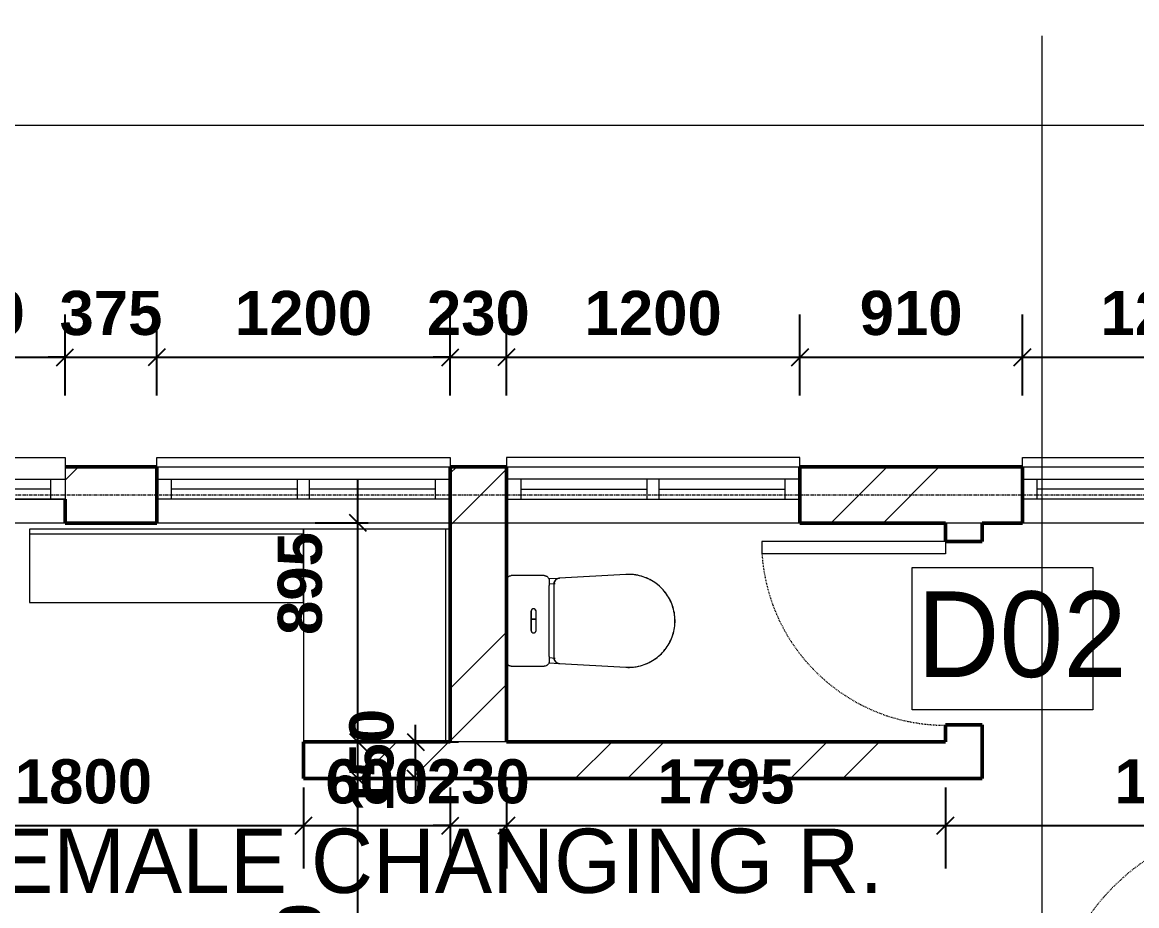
# Model space of a CAD drawing. Header units: inches. Extents: x 22 to 382261, y 22 to 371281.
# Drawn here: x 139119 to 143676, y 258341 to 261953 of the extents above; entities that cross this region are included whole.
import ezdxf

# ---------------------------------------------------------------- set-up
doc = ezdxf.new("R2010")
doc.units = ezdxf.units.IN
doc.header["$MEASUREMENT"] = 0
doc.linetypes.add('Dash', pattern=[6.35, 3.175, -3.175])
doc.linetypes.add('Grid Line 1_2_', pattern=[22.225, 12.7, -3.175, 3.175, -3.175])
for name, color, linetype, lineweight in [('A-ANNO-DIMS', 211, 'Continuous', 9), ('A-AREA-IDEN', 2, 'Continuous', 9), ('A-DOOR', 31, 'Continuous', 9), ('A-DOOR-HDLN', 31, 'Dash', 9), ('A-DOOR-IDEN', 31, 'Continuous', 9), ('A-FLOR', 192, 'Continuous', 9), ('A-GLAZ', 151, 'Continuous', 9), ('A-GLAZ-SILL', 1, 'Continuous', 9), ('A-WALL', 113, 'Continuous', 9), ('A-WALL-PATT', 111, 'Continuous', 9), ('G-ANNO-SYMB', 111, 'Continuous', 9), ('I-WALL', 2, 'Continuous', 9), ('P-SANR-FIXT', 6, 'Continuous', 9), ('Q-CASE', 31, 'Continuous', 9), ('S-GRID', 1, 'Continuous', 9)]:
    doc.layers.add(name, color=color, linetype=linetype, lineweight=lineweight)
doc.styles.add('Arial_B_1', font='arialbd.ttf', dxfattribs={"height": 180.555556})
doc.styles.add('Arial_B_2', font='arialbd.ttf', dxfattribs={"height": 270.833333})
doc.styles.add('Gill Sans MT', font='GIL_____.TTF', dxfattribs={"height": 262.5})
doc.styles.add('Tw Cen MT Condensed', font='TCCM____.TTF', dxfattribs={"height": 1.35})
doc.dimstyles.new('1', dxfattribs={"dimscale": 304.8, "dimtxt": 178.545395, "dimasz": 0.227865, "dimexe": 0.574147, "dimexo": 0.0625, "dimgap": 0.287073, "dimtad": 1, "dimdec": 0, "dimzin": 0, "dimdsep": 46, "dimtxsty": 'Arial_B_1', "dimblk1": 'OBLIQUE', "dimblk2": 'OBLIQUE', "dimsah": 1, "dimcen": 0.09, "dimdle": 0.574147, "dimazin": 0, "dimtfac": 1, "dimtdec": 4, "dimtix": 1, "dimtmove": 0, "dimatfit": 3, "dimfxl": 0.574147, "dimfxlon": 1, "dimtvp": 1, "dimtolj": 1, "dimtzin": 0, "dimarcsym": 2})
doc.dimstyles.new('2_2', dxfattribs={"dimscale": 304.8, "dimtxt": 267.818092, "dimasz": 0.227865, "dimexe": 1.377953, "dimexo": 0.0625, "dimgap": 0.287073, "dimtad": 1, "dimdec": 0, "dimzin": 0, "dimdsep": 46, "dimtxsty": 'Arial_B_2', "dimblk1": 'OBLIQUE', "dimblk2": 'OBLIQUE', "dimsah": 1, "dimcen": 0.09, "dimdle": 0.574147, "dimazin": 0, "dimtfac": 1, "dimtdec": 4, "dimtix": 1, "dimtmove": 0, "dimatfit": 3, "dimfxl": 0.574147, "dimfxlon": 1, "dimtvp": 1, "dimtolj": 1, "dimtzin": 0, "dimlwd": 18, "dimlwe": 18, "dimarcsym": 2})
pattern_1 = [(45, (133937.6, 247897.3), (-440.033, 440.033), []), (45, (133937.6, 248564), (-440.033, 440.033), [])]

# ---------------------------------------------------------------- blocks, each defined once
blk = doc.blocks.new('M_Single-Flush - 900 by 2100-911137-01-Ground floor DIMENSION PLAN')
at = {"layer": 'A-DOOR'}
for p, q in [((450, 975.2), (399, 975.2)), ((399, 75), (399, 975.2)), ((450, 75), (450, 975.2)), ((450, 75), (399, 75))]:
    blk.add_line(p, q, dxfattribs=at)
at = {"layer": 'A-DOOR-HDLN'}
blk.add_arc((450, 75), 901.7, 93.2424, 180, dxfattribs=at)
blk = doc.blocks.new('M_Single-Flush - d02  toilet 750 by 2100-458076-01-Ground floor DIMENSION PLAN')
at = {"layer": 'A-DOOR'}
for p, q in [((375, 825), (324, 825)), ((324, 75), (324, 825)), ((375, 75), (375, 825)), ((375, 75), (324, 75))]:
    blk.add_line(p, q, dxfattribs=at)
at = {"layer": 'A-DOOR-HDLN'}
blk.add_arc((375, 75), 751.7, 93.8903, 180, dxfattribs=at)
blk = doc.blocks.new('Windows_Sgl_Plain - 750 by 600-438113-01-Ground floor DIMENSION PLAN')
at = {"layer": 'A-GLAZ'}
for p, q in [((-375, 9.5), (375, 9.5)), ((-375, -161), (-375, 9.5)), ((375, 9.5), (-375, 9.5)), ((-315, -73.5), (-315, 9.5)), ((315, 9.5), (315, -73.5)), ((375, 9.5), (375, -161)), ((-375, -73.5), (-375, -25.5)), ((-315, -32), (315, -32)), ((375, -25.5), (375, -73.5)), ((375, -73.5), (-375, -73.5)), ((375, -161), (-375, -161))]:
    blk.add_line(p, q, dxfattribs=at)
at = {"layer": 'A-GLAZ-SILL'}
for p, q in [((-375, -161), (-375, -124.7)), ((375, -124.7), (375, -161)), ((375, -161), (-375, -161))]:
    blk.add_line(p, q, dxfattribs=at)
blk = doc.blocks.new('Dbl Plain - 1200 by 600-438114-01-Ground floor DIMENSION PLAN')
at = {"layer": 'A-GLAZ'}
for p, q in [((-885, 9.5), (315, 9.5)), ((-885, -73.5), (-885, 9.5)), ((-825, 9.5), (-825, -73.5)), ((-310, 9.5), (-310, -73.5)), ((-260, 9.5), (-260, -73.5)), ((255, 9.5), (255, -73.5)), ((315, 9.5), (315, -73.5)), ((-825, -32), (-310, -32)), ((-260, -32), (255, -32)), ((315, -73.5), (-885, -73.5))]:
    blk.add_line(p, q, dxfattribs=at)
at = {"layer": 'A-GLAZ-SILL'}
for p, q in [((-885, -161), (-885, -124.7)), ((315, -124.7), (315, -161)), ((315, -161), (-885, -161))]:
    blk.add_line(p, q, dxfattribs=at)
blk = doc.blocks.new('Dbl Plain - 1200 by 600-438118-01-Ground floor DIMENSION PLAN')
at = {"layer": 'A-GLAZ'}
for p, q in [((-885, 73.5), (-885, -9.5)), ((315, 73.5), (-885, 73.5)), ((-825, -9.5), (-825, 73.5)), ((-310, -9.5), (-310, 73.5)), ((-260, -9.5), (-260, 73.5)), ((255, -9.5), (255, 73.5)), ((315, -9.5), (315, 73.5)), ((-825, 32), (-310, 32)), ((-260, 32), (255, 32)), ((-885, -9.5), (315, -9.5))]:
    blk.add_line(p, q, dxfattribs=at)
at = {"layer": 'A-GLAZ-SILL'}
for p, q in [((315, 161), (-885, 161)), ((-885, 161), (-885, 124.7)), ((315, 124.7), (315, 161))]:
    blk.add_line(p, q, dxfattribs=at)
blk = doc.blocks.new('Water_Closet_Toilet_19179_0001 - 540 x 360mm-368831-01-Ground floor DIMENSION PLAN')
at = {"layer": 'P-SANR-FIXT'}
for p, q in [((0, 154.9), (-145, 154.9)), ((145, 154.9), (0, 154.9)), ((-185, 134.9), (-185, 0.1)), ((185, 0.1), (185, 134.9)), ((-39.7, 53.6), (39.7, 53.6)), ((6.9, 53.6), (-39.7, 53.6)), ((6.9, 33.6), (6.9, 53.6)), ((39.7, 53.6), (6.9, 53.6)), ((6.9, 53.6), (6.9, 33.6)), ((6.9, 33.6), (6.9, 53.6)), ((-39.7, 33.6), (39.7, 33.6)), ((-39.7, 33.6), (6.9, 33.6)), ((6.9, 33.6), (39.7, 33.6)), ((-171.5, -18.7), (-173.9, -62)), ((-153.2, -44.6), (-151.8, -19.9)), ((149.3, -38.4), (-149.3, -38.4)), ((-145, -19.9), (145, -19.9)), ((151.8, -19.9), (153.2, -44.6)), ((173.9, -62), (171.5, -18.7)), ((-174.3, -62), (-189.7, -333.9)), ((189.7, -333.9), (174.3, -62))]:
    blk.add_line(p, q, dxfattribs=at)
at = {"layer": 'P-SANR-FIXT', "flags": 128}
for points in [[(-165, 154.9), (-158.7, 154.9), (-151.9, 154.9), (-145, 154.9)], [(145, 154.9), (151.9, 154.9), (158.7, 154.9), (165, 154.9)], [(-149.3, -38.4), (-150.3, -38.4), (-151.3, -38.5), (-152.3, -38.6), (-153.3, -38.7), (-154.3, -38.9), (-155.2, -39.1), (-156.2, -39.4), (-157.2, -39.7), (-158.1, -40), (-159, -40.4), (-159.9, -40.8), (-160.8, -41.2), (-161.7, -41.7), (-162.6, -42.2), (-163.4, -42.8), (-164.2, -43.4), (-165, -44), (-165.8, -44.6), (-166.5, -45.3), (-167.2, -46), (-167.9, -46.7), (-168.6, -47.5), (-169.2, -48.3), (-169.8, -49.1), (-170.3, -49.9), (-170.9, -50.8), (-171.3, -51.6), (-171.8, -52.5), (-172.2, -53.4), (-172.6, -54.4), (-172.9, -55.3), (-173.2, -56.3), (-173.5, -57.2), (-173.7, -58.2), (-173.9, -59.2), (-174.1, -60.2), (-174.2, -61.2), (-174.3, -62)], [(-149.3, -38.4), (-150.3, -38.4), (-151.3, -38.5), (-152.3, -38.6), (-153.3, -38.7), (-154.3, -38.9), (-155.2, -39.1), (-156.2, -39.4), (-157.2, -39.7), (-158.1, -40), (-159, -40.4), (-159.9, -40.8), (-160.8, -41.2), (-161.7, -41.7), (-162.6, -42.2), (-163.4, -42.8), (-164.2, -43.4), (-165, -44), (-165.8, -44.6), (-166.5, -45.3), (-167.2, -46), (-167.9, -46.7), (-168.6, -47.5), (-169.2, -48.3), (-169.8, -49.1), (-170.3, -49.9), (-170.9, -50.8), (-171.3, -51.6), (-171.8, -52.5), (-172.2, -53.4), (-172.6, -54.4), (-172.9, -55.3), (-173.2, -56.3), (-173.5, -57.2), (-173.7, -58.2), (-173.9, -59.2), (-174.1, -60.2), (-174.2, -61.2), (-174.3, -62)], [(-145, -19.9), (-151.9, -19.9), (-158.7, -19.9), (-165, -19.9)], [(165, -19.9), (158.7, -19.9), (151.9, -19.9), (145, -19.9)], [(174.3, -62), (174.2, -61), (174.1, -60), (173.9, -59), (173.7, -58), (173.5, -57.1), (173.2, -56.1), (172.9, -55.2), (172.5, -54.2), (172.2, -53.3), (171.7, -52.4), (171.3, -51.5), (170.8, -50.6), (170.3, -49.8), (169.7, -49), (169.1, -48.2), (168.5, -47.4), (167.8, -46.6), (167.1, -45.9), (166.4, -45.2), (165.7, -44.5), (164.9, -43.9), (164.1, -43.3), (163.3, -42.7), (162.4, -42.2), (161.6, -41.7), (160.7, -41.2), (159.8, -40.7), (158.9, -40.3), (158, -40), (157, -39.6), (156.1, -39.4), (155.1, -39.1), (154.1, -38.9), (153.1, -38.7), (152.1, -38.6), (151.1, -38.5), (150.1, -38.4), (149.3, -38.4)], [(174.3, -62), (174.2, -61), (174.1, -60), (173.9, -59), (173.7, -58), (173.5, -57.1), (173.2, -56.1), (172.9, -55.2), (172.5, -54.2), (172.2, -53.3), (171.7, -52.4), (171.3, -51.5), (170.8, -50.6), (170.3, -49.8), (169.7, -49), (169.1, -48.2), (168.5, -47.4), (167.8, -46.6), (167.1, -45.9), (166.4, -45.2), (165.7, -44.5), (164.9, -43.9), (164.1, -43.3), (163.3, -42.7), (162.4, -42.2), (161.6, -41.7), (160.7, -41.2), (159.8, -40.7), (158.9, -40.3), (158, -40), (157, -39.6), (156.1, -39.4), (155.1, -39.1), (154.1, -38.9), (153.1, -38.7), (152.1, -38.6), (151.1, -38.5), (150.1, -38.4), (149.3, -38.4)], [(-189.7, -333.9), (-190, -341.5), (-189.9, -349.1), (-189.6, -356.7), (-189, -364.3), (-188.1, -371.8), (-186.8, -379.3), (-185.3, -386.7), (-183.5, -394.1), (-181.3, -401.4), (-178.9, -408.6), (-176.2, -415.7), (-173.2, -422.7), (-170, -429.6), (-166.4, -436.3), (-162.6, -442.9), (-158.6, -449.3), (-154.3, -455.6), (-149.7, -461.7), (-144.9, -467.5), (-139.9, -473.2), (-134.6, -478.7), (-129.2, -484), (-123.5, -489.1), (-117.6, -493.9), (-111.6, -498.5), (-105.3, -502.8), (-98.9, -506.9), (-92.3, -510.7), (-85.6, -514.3), (-78.8, -517.6), (-71.8, -520.6), (-64.7, -523.3), (-57.5, -525.8), (-50.2, -527.9), (-42.9, -529.8), (-35.4, -531.3), (-27.9, -532.6), (-20.4, -533.6), (-12.8, -534.2), (-5.2, -534.6), (2.4, -534.7), (10, -534.4), (17.5, -533.9), (25.1, -533), (32.6, -531.9), (40.1, -530.4), (47.5, -528.6), (54.8, -526.6), (62, -524.3), (69.1, -521.6), (76.2, -518.7), (83.1, -515.5), (89.8, -512.1), (96.5, -508.4), (102.9, -504.4), (109.2, -500.1), (115.4, -495.6), (121.3, -490.9), (127.1, -485.9), (132.6, -480.7), (137.9, -475.3), (143.1, -469.7), (147.9, -463.9), (152.6, -457.9), (157, -451.7), (161.1, -445.3), (165, -438.8), (168.7, -432.1), (172, -425.3), (175.1, -418.4), (177.9, -411.3), (180.5, -404.1), (182.7, -396.9), (184.6, -389.5), (186.3, -382.1), (187.6, -374.6), (188.7, -367.1), (189.4, -359.5), (189.9, -351.9), (190, -344.3), (189.8, -336.8), (189.7, -333.9)], [(-189.7, -333.9), (-190, -341.5), (-189.9, -349.1), (-189.6, -356.7), (-189, -364.3), (-188.1, -371.8), (-186.8, -379.3), (-185.3, -386.7), (-183.5, -394.1), (-181.3, -401.4), (-178.9, -408.6), (-176.2, -415.7), (-173.2, -422.7), (-170, -429.6), (-166.4, -436.3), (-162.6, -442.9), (-158.6, -449.3), (-154.3, -455.6), (-149.7, -461.7), (-144.9, -467.5), (-139.9, -473.2), (-134.6, -478.7), (-129.2, -484), (-123.5, -489.1), (-117.6, -493.9), (-111.6, -498.5), (-105.3, -502.8), (-98.9, -506.9), (-92.3, -510.7), (-85.6, -514.3), (-78.8, -517.6), (-71.8, -520.6), (-64.7, -523.3), (-57.5, -525.8), (-50.2, -527.9), (-42.9, -529.8), (-35.4, -531.3), (-27.9, -532.6), (-20.4, -533.6), (-12.8, -534.2), (-5.2, -534.6), (2.4, -534.7), (10, -534.4), (17.5, -533.9), (25.1, -533), (32.6, -531.9), (40.1, -530.4), (47.5, -528.6), (54.8, -526.6), (62, -524.3), (67.2, -522.4)], [(-189.4, -333.9), (-189.7, -341.5), (-189.6, -349.1), (-189.3, -356.7), (-188.7, -364.2), (-187.7, -371.8), (-186.5, -379.2)], [(69.1, -521.6), (76.2, -518.7), (83.1, -515.5), (89.8, -512.1), (96.5, -508.4), (102.9, -504.4), (109.2, -500.1), (115.4, -495.6), (121.3, -490.9), (127.1, -485.9), (132.6, -480.7), (137.9, -475.3), (143.1, -469.7), (147.9, -463.9), (152.6, -457.9), (157, -451.7), (161.1, -445.3), (165, -438.8), (168.7, -432.1), (172, -425.3), (175.1, -418.4), (177.9, -411.3), (180.5, -404.1), (182.7, -396.9), (184.6, -389.5), (186.3, -382.1), (187.6, -374.6), (188.7, -367.1), (189.4, -359.5), (189.9, -351.9), (190, -344.3), (189.8, -336.8), (189.7, -333.9)], [(186.5, -378.9), (187.3, -374.6), (188.4, -367.1), (189.1, -359.5), (189.6, -351.9), (189.7, -344.3), (189.5, -336.8), (189.4, -333.9)], [(-185.4, -384.5), (-185, -386.7), (-183.2, -394), (-181, -401.3), (-178.6, -408.5), (-175.9, -415.6), (-173, -422.6)], [(172, -424.6), (174.8, -418.2), (177.6, -411.2), (180.2, -404), (182.4, -396.8), (184.3, -389.4), (185.4, -384.5)], [(-169.5, -429.8), (-166.2, -436.2), (-162.4, -442.7), (-158.3, -449.1), (-154, -455.4), (-149.5, -461.5)], [(148.4, -462.8), (152.3, -457.7), (156.7, -451.5), (160.9, -445.2), (164.8, -438.6), (168.4, -432)], [(-147.6, -463.8), (-144.7, -467.3), (-139.7, -473), (-134.4, -478.5), (-129, -483.8), (-123.3, -488.8), (-117.4, -493.6), (-115.2, -495.3)], [(-107.7, -500.8), (-105.1, -502.6), (-98.7, -506.6), (-92.2, -510.5), (-85.5, -514), (-78.6, -517.3), (-74.6, -519)], [(76, -518.5), (82.9, -515.3), (89.7, -511.8), (96.3, -508.1), (102.8, -504.1), (107.9, -500.7)], [(115.2, -495.4), (121.1, -490.7), (126.9, -485.7), (132.4, -480.5), (137.7, -475.1)], [(-67.6, -521.9), (-64.6, -523), (-57.4, -525.5), (-50.1, -527.6), (-42.8, -529.5), (-35.4, -531), (-28.4, -532.2)], [(-19.9, -533.3), (-12.8, -533.9), (-5.2, -534.3), (2.4, -534.3), (10, -534.1), (17.5, -533.6), (22.7, -533)], [(28.7, -532.1), (32.6, -531.5), (40, -530.1), (47.4, -528.3), (54.7, -526.3), (61.9, -524), (65.9, -522.5)]]:
    blk.add_lwpolyline(points, dxfattribs=at)
at = {"layer": 'P-SANR-FIXT'}
for centre, radius, start, end in [((-39.4, 43.6), 10, 91.7704, 268.2296), ((-39.4, 43.6), 10, 106.4754, 253.5246), ((39.4, 43.6), 10, 271.7704, 88.2296), ((39.4, 43.6), 10, 58.8197, 88.2296), ((39.4, 43.6), 10, 286.4754, 44.1148), ((-149.3, -63.4), 25, 90, 176.7501), ((149.3, -63.4), 25, 3.2499, 90), ((0, -344.7), 190, 176.7501, 181.0868), ((0, -344.7), 190, 184.4654, 191.0962), ((0, -344.7), 190, 348.9038, 355.5346), ((0, -344.7), 190, 358.9132, 3.2499), ((0, -344.7), 190, 201.3178, 205.4424), ((0, -344.7), 190, 209.2024, 210.3449), ((0, -344.7), 190, 329.6551, 330.7976), ((0, -344.7), 190, 334.5576, 338.333), ((0, -344.7), 190, 216.5793, 221.6168), ((0, -344.7), 190, 313.643, 323.4207), ((0, -344.7), 190, 248.4808, 255.5011), ((0, -344.7), 190, 268.3608, 277.1731)]:
    blk.add_arc(centre, radius, start, end, dxfattribs=at)
for points, knots in [([(-185, 134.9), (-185, 136.3), (-184.7, 139.1), (-183.4, 143.1), (-181.2, 146.9), (-178.2, 150.2), (-174.4, 152.8), (-170.2, 154.4), (-167.3, 154.8), (-166, 154.9)], [0, 0, 0, 0, 0.1428571, 0.2857143, 0.4285714, 0.5714286, 0.7142857, 0.8571429, 0.9719276, 0.9719276, 0.9719276, 0.9719276]), ([(166.1, 154.9), (168.6, 154.7), (172.4, 153.8), (176.8, 151.2), (179.7, 148.6), (182.1, 145.5), (184.3, 141), (185, 137.3), (185, 134.9)], [0.031614, 0.031614, 0.031614, 0.031614, 0.25, 0.375, 0.5, 0.625, 0.75, 1, 1, 1, 1]), ([(-165, -19.9), (-167.9, -19.9), (-172.1, -18.9), (-176.8, -16.2), (-179.7, -13.6), (-182.1, -10.5), (-184.3, -6), (-185, -2.3), (-185, 0.1)], [0, 0, 0, 0, 0.25, 0.375, 0.5, 0.625, 0.75, 1, 1, 1, 1])]:
    blk.add_open_spline(points, degree=3, knots=knots, dxfattribs=at)
blk.add_open_spline([(185, 0.1), (185, -1.3), (184.7, -4.1), (183.4, -8.1), (181.2, -11.9), (178.2, -15.2), (174.4, -17.8), (169.9, -19.5), (166.7, -19.9), (165, -19.9)], degree=3, dxfattribs=at)
blk = doc.blocks.new('Vanity Counter Top - 600mm Depth-775139-01-Ground floor DIMENSION PLAN')
at = {"layer": 'Q-CASE'}
for p, q in [((-330.5, 0), (-1200.5, 0)), ((-1200.5, 0), (-1200.5, -600)), ((-330.5, -600), (-330.5, 0)), ((-1200.5, -19.1), (-330.5, -19.1)), ((-1200.5, -600), (-330.5, -600))]:
    blk.add_line(p, q, dxfattribs=at)
blk = doc.blocks.new('Vanity Counter Top - 250-V110-01-Ground floor DIMENSION PLAN')
at = {"layer": 'Q-CASE'}
for p, q in [((-80.5, 0), (-1200.5, 0)), ((-1200.5, 0), (-1200.5, -300)), ((-80.5, -300), (-80.5, 0)), ((-1200.5, -19.1), (-80.5, -19.1)), ((-1200.5, -300), (-80.5, -300))]:
    blk.add_line(p, q, dxfattribs=at)
blk = doc.blocks.new('_Oblique')
at = {"color": 0, "linetype": 'ByBlock', "lineweight": -2}
blk.add_line((-0.5, -0.5), (0.5, 0.5), dxfattribs=at)
blk = doc.blocks.new('*D4506')
at = {"layer": 'A-ANNO-DIMS', "color": 0, "lineweight": -2, "transparency": 16777216}
for p, q in [((138543.8, 260427.5), (138543.8, 260758.4)), ((139293.8, 260427.5), (139293.8, 260758.4)), ((138368.8, 260583.4), (139468.8, 260583.4))]:
    blk.add_line(p, q, dxfattribs=at)
at = {"layer": 'Defpoints', "color": 0, "transparency": 16777216}
for p in [(139293.8, 260583.4), (138543.8, 260408.4), (139293.8, 260408.4)]:
    blk.add_point(p, dxfattribs=at)
at = {"layer": 'A-ANNO-DIMS', "color": 0, "lineweight": -2, "transparency": 16777216, "xscale": 69.45312499999999, "yscale": 69.45312499999999, "zscale": 69.45312499999999, "rotation": 180}
blk.add_blockref('_Oblique', (138543.8, 260583.4), dxfattribs=at)
at = {"layer": 'A-ANNO-DIMS', "color": 0, "lineweight": -2, "transparency": 16777216, "xscale": 69.45312499999999, "yscale": 69.45312499999999, "zscale": 69.45312499999999}
blk.add_blockref('_Oblique', (139293.8, 260583.4), dxfattribs=at)
at = {"layer": 'A-ANNO-DIMS', "color": 0, "transparency": 16777216, "insert": (138918.8, 260763.1), "char_height": 180.56, "width": 489.725, "attachment_point": 5, "style": 'Arial_B_1'}
blk.add_mtext('\\A1;750', dxfattribs=at)
blk = doc.blocks.new('*D4507')
at = {"layer": 'A-ANNO-DIMS', "color": 0, "lineweight": -2, "transparency": 16777216}
for p, q in [((139293.8, 260427.5), (139293.8, 260758.4)), ((139668.8, 260427.5), (139668.8, 260758.4)), ((139293.8, 260583.4), (139224.4, 260583.4)), ((139293.8, 260583.4), (139668.8, 260583.4)), ((139668.8, 260583.4), (139738.3, 260583.4))]:
    blk.add_line(p, q, dxfattribs=at)
at = {"layer": 'Defpoints', "color": 0, "transparency": 16777216}
for p in [(139668.8, 260583.4), (139293.8, 260408.4), (139668.8, 260408.4)]:
    blk.add_point(p, dxfattribs=at)
at = {"layer": 'A-ANNO-DIMS', "color": 0, "lineweight": -2, "transparency": 16777216, "xscale": 69.45312499999999, "yscale": 69.45312499999999, "zscale": 69.45312499999999}
blk.add_blockref('_Oblique', (139293.8, 260583.4), dxfattribs=at)
at = {"layer": 'A-ANNO-DIMS', "color": 0, "lineweight": -2, "transparency": 16777216, "xscale": 69.45312499999999, "yscale": 69.45312499999999, "zscale": 69.45312499999999, "rotation": 180}
blk.add_blockref('_Oblique', (139668.8, 260583.4), dxfattribs=at)
at = {"layer": 'A-ANNO-DIMS', "color": 0, "transparency": 16777216, "insert": (139481.3, 260763.1), "char_height": 180.56, "width": 489.725, "attachment_point": 5, "style": 'Arial_B_1'}
blk.add_mtext('\\A1;375', dxfattribs=at)
blk = doc.blocks.new('*D4508')
at = {"layer": 'A-ANNO-DIMS', "color": 0, "lineweight": -2, "transparency": 16777216}
for p, q in [((139668.8, 260427.5), (139668.8, 260758.4)), ((140868.8, 260427.5), (140868.8, 260758.4)), ((139493.8, 260583.4), (141043.8, 260583.4))]:
    blk.add_line(p, q, dxfattribs=at)
at = {"layer": 'Defpoints', "color": 0, "transparency": 16777216}
for p in [(140868.8, 260583.4), (139668.8, 260408.4), (140868.8, 260408.4)]:
    blk.add_point(p, dxfattribs=at)
at = {"layer": 'A-ANNO-DIMS', "color": 0, "lineweight": -2, "transparency": 16777216, "xscale": 69.45312499999999, "yscale": 69.45312499999999, "zscale": 69.45312499999999, "rotation": 180}
blk.add_blockref('_Oblique', (139668.8, 260583.4), dxfattribs=at)
at = {"layer": 'A-ANNO-DIMS', "color": 0, "lineweight": -2, "transparency": 16777216, "xscale": 69.45312499999999, "yscale": 69.45312499999999, "zscale": 69.45312499999999}
blk.add_blockref('_Oblique', (140868.8, 260583.4), dxfattribs=at)
at = {"layer": 'A-ANNO-DIMS', "color": 0, "transparency": 16777216, "insert": (140268.8, 260763.1), "char_height": 180.56, "width": 652.966, "attachment_point": 5, "style": 'Arial_B_1'}
blk.add_mtext('\\A1;1200', dxfattribs=at)
blk = doc.blocks.new('*D4509')
at = {"layer": 'A-ANNO-DIMS', "color": 0, "lineweight": -2, "transparency": 16777216}
for p, q in [((140868.8, 260427.5), (140868.8, 260758.4)), ((141098.8, 260427.5), (141098.8, 260758.4)), ((140868.8, 260583.4), (140799.4, 260583.4)), ((140868.8, 260583.4), (141098.8, 260583.4)), ((141098.8, 260583.4), (141168.3, 260583.4))]:
    blk.add_line(p, q, dxfattribs=at)
at = {"layer": 'Defpoints', "color": 0, "transparency": 16777216}
for p in [(141098.8, 260583.4), (140868.8, 260408.4), (141098.8, 260408.4)]:
    blk.add_point(p, dxfattribs=at)
at = {"layer": 'A-ANNO-DIMS', "color": 0, "lineweight": -2, "transparency": 16777216, "xscale": 69.45312499999999, "yscale": 69.45312499999999, "zscale": 69.45312499999999}
blk.add_blockref('_Oblique', (140868.8, 260583.4), dxfattribs=at)
at = {"layer": 'A-ANNO-DIMS', "color": 0, "lineweight": -2, "transparency": 16777216, "xscale": 69.45312499999999, "yscale": 69.45312499999999, "zscale": 69.45312499999999, "rotation": 180}
blk.add_blockref('_Oblique', (141098.8, 260583.4), dxfattribs=at)
at = {"layer": 'A-ANNO-DIMS', "color": 0, "transparency": 16777216, "insert": (140983.8, 260763.1), "char_height": 180.56, "width": 489.725, "attachment_point": 5, "style": 'Arial_B_1'}
blk.add_mtext('\\A1;230', dxfattribs=at)
blk = doc.blocks.new('*D4510')
at = {"layer": 'A-ANNO-DIMS', "color": 0, "lineweight": -2, "transparency": 16777216}
for p, q in [((141098.8, 260427.5), (141098.8, 260758.4)), ((142298.8, 260427.5), (142298.8, 260758.4)), ((140923.8, 260583.4), (142473.8, 260583.4))]:
    blk.add_line(p, q, dxfattribs=at)
at = {"layer": 'Defpoints', "color": 0, "transparency": 16777216}
for p in [(142298.8, 260583.4), (141098.8, 260408.4), (142298.8, 260408.4)]:
    blk.add_point(p, dxfattribs=at)
at = {"layer": 'A-ANNO-DIMS', "color": 0, "lineweight": -2, "transparency": 16777216, "xscale": 69.45312499999999, "yscale": 69.45312499999999, "zscale": 69.45312499999999, "rotation": 180}
blk.add_blockref('_Oblique', (141098.8, 260583.4), dxfattribs=at)
at = {"layer": 'A-ANNO-DIMS', "color": 0, "lineweight": -2, "transparency": 16777216, "xscale": 69.45312499999999, "yscale": 69.45312499999999, "zscale": 69.45312499999999}
blk.add_blockref('_Oblique', (142298.8, 260583.4), dxfattribs=at)
at = {"layer": 'A-ANNO-DIMS', "color": 0, "transparency": 16777216, "insert": (141698.8, 260763.1), "char_height": 180.56, "width": 652.966, "attachment_point": 5, "style": 'Arial_B_1'}
blk.add_mtext('\\A1;1200', dxfattribs=at)
blk = doc.blocks.new('*D4511')
at = {"layer": 'A-ANNO-DIMS', "color": 0, "lineweight": -2, "transparency": 16777216}
for p, q in [((142298.8, 260427.5), (142298.8, 260758.4)), ((143208.8, 260427.5), (143208.8, 260758.4)), ((142123.8, 260583.4), (143383.8, 260583.4))]:
    blk.add_line(p, q, dxfattribs=at)
at = {"layer": 'Defpoints', "color": 0, "transparency": 16777216}
for p in [(143208.8, 260583.4), (142298.8, 260408.4), (143208.8, 260408.4)]:
    blk.add_point(p, dxfattribs=at)
at = {"layer": 'A-ANNO-DIMS', "color": 0, "lineweight": -2, "transparency": 16777216, "xscale": 69.45312499999999, "yscale": 69.45312499999999, "zscale": 69.45312499999999, "rotation": 180}
blk.add_blockref('_Oblique', (142298.8, 260583.4), dxfattribs=at)
at = {"layer": 'A-ANNO-DIMS', "color": 0, "lineweight": -2, "transparency": 16777216, "xscale": 69.45312499999999, "yscale": 69.45312499999999, "zscale": 69.45312499999999}
blk.add_blockref('_Oblique', (143208.8, 260583.4), dxfattribs=at)
at = {"layer": 'A-ANNO-DIMS', "color": 0, "transparency": 16777216, "insert": (142753.8, 260763.2), "char_height": 180.56, "width": 489.725, "attachment_point": 5, "style": 'Arial_B_1'}
blk.add_mtext('\\A1;910', dxfattribs=at)
blk = doc.blocks.new('*D4512')
at = {"layer": 'A-ANNO-DIMS', "color": 0, "lineweight": -2, "transparency": 16777216}
for p, q in [((143208.8, 260427.5), (143208.8, 260758.4)), ((144408.8, 260427.5), (144408.8, 260758.4)), ((143033.8, 260583.4), (144583.8, 260583.4))]:
    blk.add_line(p, q, dxfattribs=at)
at = {"layer": 'Defpoints', "color": 0, "transparency": 16777216}
for p in [(144408.8, 260583.4), (143208.8, 260408.4), (144408.8, 260408.4)]:
    blk.add_point(p, dxfattribs=at)
at = {"layer": 'A-ANNO-DIMS', "color": 0, "lineweight": -2, "transparency": 16777216, "xscale": 69.45312499999999, "yscale": 69.45312499999999, "zscale": 69.45312499999999, "rotation": 180}
blk.add_blockref('_Oblique', (143208.8, 260583.4), dxfattribs=at)
at = {"layer": 'A-ANNO-DIMS', "color": 0, "lineweight": -2, "transparency": 16777216, "xscale": 69.45312499999999, "yscale": 69.45312499999999, "zscale": 69.45312499999999}
blk.add_blockref('_Oblique', (144408.8, 260583.4), dxfattribs=at)
at = {"layer": 'A-ANNO-DIMS', "color": 0, "transparency": 16777216, "insert": (143808.8, 260763.1), "char_height": 180.56, "width": 652.966, "attachment_point": 5, "style": 'Arial_B_1'}
blk.add_mtext('\\A1;1200', dxfattribs=at)
blk = doc.blocks.new('*D4564')
at = {"layer": 'A-ANNO-DIMS', "color": 0, "lineweight": -2, "transparency": 16777216}
for p, q in [((138468.8, 258824.4), (138468.8, 258493.4)), ((140268.8, 258824.4), (140268.8, 258493.4)), ((138293.8, 258668.4), (140443.8, 258668.4))]:
    blk.add_line(p, q, dxfattribs=at)
at = {"layer": 'Defpoints', "color": 0, "transparency": 16777216}
for p in [(138468.8, 258843.4), (140268.8, 258843.4), (140268.8, 258668.4)]:
    blk.add_point(p, dxfattribs=at)
at = {"layer": 'A-ANNO-DIMS', "color": 0, "lineweight": -2, "transparency": 16777216, "xscale": 69.45312499999999, "yscale": 69.45312499999999, "zscale": 69.45312499999999, "rotation": 180}
blk.add_blockref('_Oblique', (138468.8, 258668.4), dxfattribs=at)
at = {"layer": 'A-ANNO-DIMS', "color": 0, "lineweight": -2, "transparency": 16777216, "xscale": 69.45312499999999, "yscale": 69.45312499999999, "zscale": 69.45312499999999}
blk.add_blockref('_Oblique', (140268.8, 258668.4), dxfattribs=at)
at = {"layer": 'A-ANNO-DIMS', "color": 0, "transparency": 16777216, "insert": (139368.8, 258848.2), "char_height": 180.56, "width": 652.966, "attachment_point": 5, "style": 'Arial_B_1'}
blk.add_mtext('\\A1;1800', dxfattribs=at)
blk = doc.blocks.new('*D4565')
at = {"layer": 'A-ANNO-DIMS', "color": 0, "lineweight": -2, "transparency": 16777216}
for p, q in [((140268.8, 258824.4), (140268.8, 258493.4)), ((140868.8, 258824.4), (140868.8, 258493.4)), ((140093.8, 258668.4), (141043.8, 258668.4))]:
    blk.add_line(p, q, dxfattribs=at)
at = {"layer": 'Defpoints', "color": 0, "transparency": 16777216}
for p in [(140268.8, 258843.4), (140868.8, 258843.4), (140868.8, 258668.4)]:
    blk.add_point(p, dxfattribs=at)
at = {"layer": 'A-ANNO-DIMS', "color": 0, "lineweight": -2, "transparency": 16777216, "xscale": 69.45312499999999, "yscale": 69.45312499999999, "zscale": 69.45312499999999, "rotation": 180}
blk.add_blockref('_Oblique', (140268.8, 258668.4), dxfattribs=at)
at = {"layer": 'A-ANNO-DIMS', "color": 0, "lineweight": -2, "transparency": 16777216, "xscale": 69.45312499999999, "yscale": 69.45312499999999, "zscale": 69.45312499999999}
blk.add_blockref('_Oblique', (140868.8, 258668.4), dxfattribs=at)
at = {"layer": 'A-ANNO-DIMS', "color": 0, "transparency": 16777216, "insert": (140568.8, 258848.1), "char_height": 180.56, "width": 489.725, "attachment_point": 5, "style": 'Arial_B_1'}
blk.add_mtext('\\A1;600', dxfattribs=at)
blk = doc.blocks.new('*D4566')
at = {"layer": 'A-ANNO-DIMS', "color": 0, "lineweight": -2, "transparency": 16777216}
for p, q in [((140868.8, 258824.4), (140868.8, 258493.4)), ((141098.8, 258824.4), (141098.8, 258493.4)), ((140868.8, 258668.4), (140799.4, 258668.4)), ((140868.8, 258668.4), (141098.8, 258668.4)), ((141098.8, 258668.4), (141168.3, 258668.4))]:
    blk.add_line(p, q, dxfattribs=at)
at = {"layer": 'Defpoints', "color": 0, "transparency": 16777216}
for p in [(140868.8, 258843.4), (141098.8, 258843.4), (141098.8, 258668.4)]:
    blk.add_point(p, dxfattribs=at)
at = {"layer": 'A-ANNO-DIMS', "color": 0, "lineweight": -2, "transparency": 16777216, "xscale": 69.45312499999999, "yscale": 69.45312499999999, "zscale": 69.45312499999999}
blk.add_blockref('_Oblique', (140868.8, 258668.4), dxfattribs=at)
at = {"layer": 'A-ANNO-DIMS', "color": 0, "lineweight": -2, "transparency": 16777216, "xscale": 69.45312499999999, "yscale": 69.45312499999999, "zscale": 69.45312499999999, "rotation": 180}
blk.add_blockref('_Oblique', (141098.8, 258668.4), dxfattribs=at)
at = {"layer": 'A-ANNO-DIMS', "color": 0, "transparency": 16777216, "insert": (140983.8, 258848.1), "char_height": 180.56, "width": 489.725, "attachment_point": 5, "style": 'Arial_B_1'}
blk.add_mtext('\\A1;230', dxfattribs=at)
blk = doc.blocks.new('*D4567')
at = {"layer": 'A-ANNO-DIMS', "color": 0, "lineweight": -2, "transparency": 16777216}
for p, q in [((141098.8, 258824.4), (141098.8, 258493.4)), ((142893.8, 258824.4), (142893.8, 258493.4)), ((140923.8, 258668.4), (143068.8, 258668.4))]:
    blk.add_line(p, q, dxfattribs=at)
at = {"layer": 'Defpoints', "color": 0, "transparency": 16777216}
for p in [(141098.8, 258843.4), (142893.8, 258843.4), (142893.8, 258668.4)]:
    blk.add_point(p, dxfattribs=at)
at = {"layer": 'A-ANNO-DIMS', "color": 0, "lineweight": -2, "transparency": 16777216, "xscale": 69.45312499999999, "yscale": 69.45312499999999, "zscale": 69.45312499999999, "rotation": 180}
blk.add_blockref('_Oblique', (141098.8, 258668.4), dxfattribs=at)
at = {"layer": 'A-ANNO-DIMS', "color": 0, "lineweight": -2, "transparency": 16777216, "xscale": 69.45312499999999, "yscale": 69.45312499999999, "zscale": 69.45312499999999}
blk.add_blockref('_Oblique', (142893.8, 258668.4), dxfattribs=at)
at = {"layer": 'A-ANNO-DIMS', "color": 0, "transparency": 16777216, "insert": (141996.3, 258848.2), "char_height": 180.56, "width": 652.966, "attachment_point": 5, "style": 'Arial_B_1'}
blk.add_mtext('\\A1;1795', dxfattribs=at)
blk = doc.blocks.new('*D4568')
at = {"layer": 'A-ANNO-DIMS', "color": 0, "lineweight": -2, "transparency": 16777216}
for p, q in [((142893.8, 258824.4), (142893.8, 258493.4)), ((144838.8, 258824.4), (144838.8, 258493.4)), ((142718.8, 258668.4), (145013.8, 258668.4))]:
    blk.add_line(p, q, dxfattribs=at)
at = {"layer": 'Defpoints', "color": 0, "transparency": 16777216}
for p in [(142893.8, 258843.4), (144838.8, 258843.4), (144838.8, 258668.4)]:
    blk.add_point(p, dxfattribs=at)
at = {"layer": 'A-ANNO-DIMS', "color": 0, "lineweight": -2, "transparency": 16777216, "xscale": 69.45312499999999, "yscale": 69.45312499999999, "zscale": 69.45312499999999, "rotation": 180}
blk.add_blockref('_Oblique', (142893.8, 258668.4), dxfattribs=at)
at = {"layer": 'A-ANNO-DIMS', "color": 0, "lineweight": -2, "transparency": 16777216, "xscale": 69.45312499999999, "yscale": 69.45312499999999, "zscale": 69.45312499999999}
blk.add_blockref('_Oblique', (144838.8, 258668.4), dxfattribs=at)
at = {"layer": 'A-ANNO-DIMS', "color": 0, "transparency": 16777216, "insert": (143866.3, 258848.2), "char_height": 180.56, "width": 652.966, "attachment_point": 5, "style": 'Arial_B_1'}
blk.add_mtext('\\A1;1945', dxfattribs=at)
blk = doc.blocks.new('*D4576')
at = {"layer": 'A-ANNO-DIMS', "color": 0, "lineweight": -2, "transparency": 16777216}
for p, q in [((140491.6, 257605.5), (140491.6, 259035.5)), ((140533.4, 258860.5), (140316.6, 258860.5)), ((140533.4, 257780.5), (140316.6, 257780.5))]:
    blk.add_line(p, q, dxfattribs=at)
at = {"layer": 'Defpoints', "color": 0, "transparency": 16777216}
for p in [(140491.6, 258860.5), (140552.5, 258860.5), (140552.5, 257780.5)]:
    blk.add_point(p, dxfattribs=at)
at = {"layer": 'A-ANNO-DIMS', "color": 0, "lineweight": -2, "transparency": 16777216, "xscale": 69.45312499999999, "yscale": 69.45312499999999, "zscale": 69.45312499999999}
for p, rotation in [((140491.6, 258860.5), 90), ((140491.6, 257780.5), 270)]:
    blk.add_blockref('_Oblique', p, dxfattribs=dict(at, rotation=rotation))
at = {"layer": 'A-ANNO-DIMS', "color": 0, "transparency": 16777216, "insert": (140163.4, 257790.3), "char_height": 180.56, "width": 654.345, "attachment_point": 1, "rotation": 90, "line_spacing_factor": 0.984502, "style": 'Arial_B_1'}
blk.add_mtext('\\A1;1080', dxfattribs=at)
blk = doc.blocks.new('*D4577')
at = {"layer": 'A-ANNO-DIMS', "color": 0, "lineweight": -2, "transparency": 16777216}
for p, q in [((140727.5, 259010.5), (140727.5, 259079.9)), ((140571.5, 259010.5), (140902.5, 259010.5)), ((140727.5, 258860.5), (140727.5, 259010.5)), ((140571.5, 258860.5), (140902.5, 258860.5)), ((140727.5, 258860.5), (140727.5, 258791))]:
    blk.add_line(p, q, dxfattribs=at)
at = {"layer": 'Defpoints', "color": 0, "transparency": 16777216}
for p in [(140552.5, 259010.5), (140727.5, 259010.5), (140552.5, 258860.5)]:
    blk.add_point(p, dxfattribs=at)
at = {"layer": 'A-ANNO-DIMS', "color": 0, "lineweight": -2, "transparency": 16777216, "xscale": 69.45312499999999, "yscale": 69.45312499999999, "zscale": 69.45312499999999}
for p, rotation in [((140727.5, 259010.5), 270), ((140727.5, 258860.5), 90)]:
    blk.add_blockref('_Oblique', p, dxfattribs=dict(at, rotation=rotation))
at = {"layer": 'A-ANNO-DIMS', "color": 0, "transparency": 16777216, "insert": (140547.8, 258935.5), "char_height": 180.56, "width": 490.759, "attachment_point": 5, "rotation": 90, "style": 'Arial_B_1'}
blk.add_mtext('\\A1;150', dxfattribs=at)
blk = doc.blocks.new('*D4578')
at = {"layer": 'A-ANNO-DIMS', "color": 0, "lineweight": -2, "transparency": 16777216}
for p, q in [((140491.6, 258835.5), (140491.6, 260080.5)), ((140533.4, 259905.5), (140316.6, 259905.5)), ((140533.4, 259010.5), (140316.6, 259010.5))]:
    blk.add_line(p, q, dxfattribs=at)
at = {"layer": 'Defpoints', "color": 0, "transparency": 16777216}
for p in [(140491.6, 259905.5), (140552.5, 259905.5), (140552.5, 259010.5)]:
    blk.add_point(p, dxfattribs=at)
at = {"layer": 'A-ANNO-DIMS', "color": 0, "lineweight": -2, "transparency": 16777216, "xscale": 69.45312499999999, "yscale": 69.45312499999999, "zscale": 69.45312499999999}
for p, rotation in [((140491.6, 259905.5), 90), ((140491.6, 259010.5), 270)]:
    blk.add_blockref('_Oblique', p, dxfattribs=dict(at, rotation=rotation))
at = {"layer": 'A-ANNO-DIMS', "color": 0, "transparency": 16777216, "insert": (140163.4, 259447.6), "char_height": 180.56, "width": 490.759, "attachment_point": 1, "rotation": 90, "line_spacing_factor": 0.984502, "style": 'Arial_B_1'}
blk.add_mtext('\\A1;895', dxfattribs=at)
blk = doc.blocks.new('*D4599')
at = {"layer": 'A-ANNO-DIMS', "color": 0, "lineweight": 18, "transparency": 16777216}
for p, q in [((130143.8, 261376.9), (130143.8, 261952.8)), ((145809.2, 261376.9), (145809.2, 261952.8)), ((129968.8, 261532.8), (145984.2, 261532.8))]:
    blk.add_line(p, q, dxfattribs=at)
at = {"layer": 'Defpoints', "color": 0, "transparency": 16777216}
for p in [(145809.2, 261532.8), (130143.8, 261357.8), (145809.2, 261357.8)]:
    blk.add_point(p, dxfattribs=at)
at = {"layer": 'A-ANNO-DIMS', "color": 0, "lineweight": 18, "transparency": 16777216, "xscale": 69.45312499999999, "yscale": 69.45312499999999, "zscale": 69.45312499999999, "rotation": 180}
blk.add_blockref('_Oblique', (130143.8, 261532.8), dxfattribs=at)
at = {"layer": 'A-ANNO-DIMS', "color": 0, "lineweight": 18, "transparency": 16777216, "xscale": 69.45312499999999, "yscale": 69.45312499999999, "zscale": 69.45312499999999}
blk.add_blockref('_Oblique', (145809.2, 261532.8), dxfattribs=at)
at = {"layer": 'A-ANNO-DIMS', "color": 0, "lineweight": 18, "transparency": 16777216, "insert": (137976.5, 261758.6), "char_height": 270.83, "width": 1224.311, "attachment_point": 5, "style": 'Arial_B_2'}
blk.add_mtext('\\A1;15665', dxfattribs=at)
blk = doc.blocks.new('M_Door Tag1 - M_Door Tag 2-910938-01-Ground floor DIMENSION PLAN')
at = {"layer": 'A-DOOR-IDEN'}
for p, q in [((-1.206, 1.536), (3.019, 1.536)), ((-1.206, -1.791), (-1.206, 1.536)), ((3.019, 1.536), (3.019, -1.791)), ((3.019, -1.791), (-1.206, -1.791))]:
    blk.add_line(p, q, dxfattribs=at)

msp = doc.modelspace()

# ---------------------------------------------------------------- hatches: boundary and pattern name
at = {"layer": 'A-WALL-PATT'}
h = msp.add_hatch(dxfattribs=at)
h.set_pattern_fill('FP_1', color=256, style=0, pattern_type=2)
h.set_pattern_definition(pattern_1)
h.paths.add_polyline_path([(130143.8, 259905.5), (130448.8, 259905.5), (130448.8, 260135.5), (130143.8, 260135.5)])
h.paths.add_polyline_path([(133598.8, 259905.5), (133598.8, 260135.5), (133298.8, 260135.5), (133298.8, 259905.5), (133523.8, 259905.5)])
h.paths.add_polyline_path([(144988.8, 259905.5), (145063.8, 259905.5), (145063.8, 260135.5), (144408.8, 260135.5), (144408.8, 259905.5), (144943.2, 259905.5)])
h.paths.add_polyline_path([(135403.8, 259905.5), (135403.8, 260135.5), (134348.8, 260135.5), (134348.8, 259905.5), (134573.8, 259905.5)])
h.paths.add_polyline_path([(131198.8, 259905.5), (131498.8, 259905.5), (131498.8, 260135.5), (131198.8, 260135.5), (131198.8, 260002.5)])
h.paths.add_polyline_path([(143043.8, 259905.5), (143208.8, 259905.5), (143208.8, 260135.5), (142298.8, 260135.5), (142298.8, 259905.5), (142893.8, 259905.5)])
h.paths.add_polyline_path([(132248.8, 259905.5), (132548.8, 259905.5), (132548.8, 260135.5), (132248.8, 260135.5), (132248.8, 260002.5)])
h.paths.add_polyline_path([(141098.8, 259905.5), (141098.8, 260135.5), (140868.8, 260135.5), (140868.8, 259905.5)])
h.paths.add_polyline_path([(136153.8, 259905.5), (136443.8, 259905.5), (136443.8, 260135.5), (136153.8, 260135.5), (136153.8, 260002.5)])
h.paths.add_polyline_path([(138543.8, 259905.5), (138543.8, 260135.5), (138243.8, 260135.5), (138243.8, 259905.5)])
h.paths.add_polyline_path([(139668.8, 259905.5), (139668.8, 260135.5), (139293.8, 260135.5), (139293.8, 259905.5)])
h.paths.add_polyline_path([(137493.8, 259905.5), (137493.8, 260135.5), (137193.8, 260135.5), (137193.8, 259905.5), (137343.8, 259905.5)])
h = msp.add_hatch(dxfattribs=at)
h.set_pattern_fill('FP_1', color=256, style=0, pattern_type=2)
h.set_pattern_definition(pattern_1)
h.paths.add_polyline_path([(141098.8, 259010.5), (141098.8, 259905.5), (140868.8, 259905.5), (140868.8, 259010.5)])
h = msp.add_hatch(dxfattribs=at)
h.set_pattern_fill('FP_1', color=256, style=0, pattern_type=2)
h.set_pattern_definition(pattern_1)
h.paths.add_polyline_path([(141710.1, 258860.5), (143043.8, 258860.5), (143043.8, 259010.5), (140268.8, 259010.5), (140268.8, 258860.5), (141248.3, 258860.5)])

# ---------------------------------------------------------------- linework, layer by layer
at = {"layer": 'A-FLOR'}
for p, q in [((140868.8, 259905.5), (138015.2, 259905.5)), ((141098.8, 259905.5), (140868.8, 259905.5)), ((144241.9, 259905.5), (141098.8, 259905.5))]:
    msp.add_line(p, q, dxfattribs=at)
at = {"layer": 'A-WALL', "lineweight": 50}
for p, q in [((142893.8, 259905.5), (142893.8, 259830.5)), ((143043.8, 259830.5), (143043.8, 259905.5)), ((142893.8, 259830.5), (143043.8, 259830.5)), ((143043.8, 259080.5), (142893.8, 259080.5)), ((142893.8, 259080.5), (142893.8, 259010.5)), ((143043.8, 258860.5), (143043.8, 259080.5)), ((140868.8, 259010.5), (140268.8, 259010.5)), ((140268.8, 259010.5), (140268.8, 258860.5)), ((142893.8, 259010.5), (141098.8, 259010.5)), ((140268.8, 258860.5), (143043.8, 258860.5))]:
    msp.add_line(p, q, dxfattribs=at)
at = {"layer": 'A-WALL'}
msp.add_line((141098.8, 259010.5), (140868.8, 259010.5), dxfattribs=at)
at = {"layer": 'G-ANNO-SYMB'}
msp.add_line((143288.6, 261896.9), (143288.6, 240684), dxfattribs=at)
at = {"layer": 'I-WALL', "lineweight": 50}
for p, q in [((139668.8, 260135.5), (139293.8, 260135.5)), ((139668.8, 259905.5), (139668.8, 260135.5)), ((141098.8, 260135.5), (140868.8, 260135.5)), ((140868.8, 260135.5), (140868.8, 259905.5)), ((141098.8, 259905.5), (141098.8, 260135.5)), ((143208.8, 260135.5), (142298.8, 260135.5)), ((142298.8, 260135.5), (142298.8, 259905.5)), ((143208.8, 259905.5), (143208.8, 260135.5)), ((139293.8, 260002.5), (139293.8, 259905.5)), ((139293.8, 259905.5), (139668.8, 259905.5)), ((140868.8, 259905.5), (140868.8, 259010.5)), ((141098.8, 259010.5), (141098.8, 259905.5)), ((142298.8, 259905.5), (142893.8, 259905.5)), ((143043.8, 259905.5), (143208.8, 259905.5))]:
    msp.add_line(p, q, dxfattribs=at)
at = {"layer": 'I-WALL'}
for p, q in [((139668.8, 260135.5), (144408.8, 260135.5)), ((140868.8, 259905.5), (140868.8, 259905.5)), ((141098.8, 259905.5), (141098.8, 259905.5))]:
    msp.add_line(p, q, dxfattribs=at)
at = {"layer": 'S-GRID', "linetype": 'Grid Line 1_2_'}
msp.add_line((120853.8, 260020.5), (159119.4, 260020.5), dxfattribs=at)

# ---------------------------------------------------------------- block references
at = {"layer": 'A-ANNO-DIMS', "rotation": 269.9999999999997}
msp.add_blockref('Vanity Counter Top - 600mm Depth-775139-01-Ground floor DIMENSION PLAN', (140868.8, 258680), dxfattribs=at)
at = {"layer": 'A-DOOR-HDLN', "rotation": 90}
msp.add_blockref('M_Single-Flush - d02  toilet 750 by 2100-458076-01-Ground floor DIMENSION PLAN', (142968.8, 259455.5), dxfattribs=at)
at = {"layer": 'A-DOOR-HDLN'}
msp.add_blockref('M_Single-Flush - 900 by 2100-911137-01-Ground floor DIMENSION PLAN', (143768.8, 257705.5), dxfattribs=at)
at = {"layer": 'A-DOOR-IDEN', "xscale": 174.9999999999999, "yscale": 174.9999999999999, "zscale": 174.9999999999999}
msp.add_blockref('M_Door Tag1 - M_Door Tag 2-910938-01-Ground floor DIMENSION PLAN', (142968.8, 259455.5), dxfattribs=at)
at = {"layer": 'A-GLAZ', "rotation": 180}
msp.add_blockref('Windows_Sgl_Plain - 750 by 600-438113-01-Ground floor DIMENSION PLAN', (138918.8, 260012), dxfattribs=at)
at = {"layer": 'A-GLAZ-SILL', "rotation": 180}
for p in [(139983.8, 260012), (143523.8, 260012)]:
    msp.add_blockref('Dbl Plain - 1200 by 600-438114-01-Ground floor DIMENSION PLAN', p, dxfattribs=at)
at = {"layer": 'A-GLAZ-SILL'}
msp.add_blockref('Dbl Plain - 1200 by 600-438118-01-Ground floor DIMENSION PLAN', (141983.8, 260012), dxfattribs=at)
at = {"layer": 'P-SANR-FIXT', "rotation": 89.99999999999986}
msp.add_blockref('Water_Closet_Toilet_19179_0001 - 540 x 360mm-368831-01-Ground floor DIMENSION PLAN', (141253.6, 259505.5), dxfattribs=at)
at = {"layer": 'Q-CASE'}
msp.add_blockref('Vanity Counter Top - 250-V110-01-Ground floor DIMENSION PLAN', (140349.3, 259880.5), dxfattribs=at)

# ---------------------------------------------------------------- texts
at = {"layer": 'A-AREA-IDEN', "insert": (138797.4, 258655.8), "char_height": 262.5, "width": 5008.543, "attachment_point": 1, "style": 'Gill Sans MT'}
msp.add_mtext('FEMALE CHANGING R.', dxfattribs=at)
at = {"layer": 'A-DOOR-IDEN', "insert": (142777.5, 259626), "char_height": 350, "width": 785.654, "attachment_point": 1, "style": 'Tw Cen MT Condensed'}
msp.add_mtext('D02', dxfattribs=at)

# ---------------------------------------------------------------- dimensions: what is measured, and where the dimension line sits
at = {"layer": 'A-ANNO-DIMS', "lineweight": 18}
dim = msp.add_linear_dim(base=(145809.2, 261532.8), p1=(130143.8, 261357.8), p2=(145809.2, 261357.8), dimstyle='2_2', override={"dimpost": '<>', "dimfxl": 15665.4}, dxfattribs=at)
dim.commit()
dim.dimension.update_dxf_attribs({"geometry": '*D4599', "text_midpoint": (137976.5, 261758.6)})
at = {"layer": 'A-ANNO-DIMS'}
for base, p1, p2, override, picture, middle in [((139293.8, 260583.4), (138543.8, 260408.4), (139293.8, 260408.4), {"dimpost": '<>', "dimfxl": 750}, '*D4506', (138918.8, 260763.1)), ((139668.8, 260583.4), (139293.8, 260408.4), (139668.8, 260408.4), {"dimpost": '<>', "dimfxl": 375}, '*D4507', (139481.3, 260763.1)), ((140868.8, 260583.4), (139668.8, 260408.4), (140868.8, 260408.4), {"dimpost": '<>', "dimfxl": 1200}, '*D4508', (140268.8, 260763.1)), ((141098.8, 260583.4), (140868.8, 260408.4), (141098.8, 260408.4), {"dimpost": '<>', "dimfxl": 230}, '*D4509', (140983.8, 260763.1)), ((142298.8, 260583.4), (141098.8, 260408.4), (142298.8, 260408.4), {"dimpost": '<>', "dimfxl": 1200}, '*D4510', (141698.8, 260763.1)), ((143208.8, 260583.4), (142298.8, 260408.4), (143208.8, 260408.4), {"dimpost": '<>', "dimfxl": 910}, '*D4511', (142753.8, 260763.2)), ((144408.8, 260583.4), (143208.8, 260408.4), (144408.8, 260408.4), {"dimpost": '<>', "dimfxl": 1200}, '*D4512', (143808.8, 260763.1)), ((140268.8, 258668.4), (138468.8, 258843.4), (140268.8, 258843.4), {"dimpost": '<>', "dimfxl": 1800}, '*D4564', (139368.8, 258848.2)), ((140868.8, 258668.4), (140268.8, 258843.4), (140868.8, 258843.4), {"dimpost": '<>', "dimfxl": 600}, '*D4565', (140568.8, 258848.1)), ((141098.8, 258668.4), (140868.8, 258843.4), (141098.8, 258843.4), {"dimpost": '<>', "dimfxl": 230}, '*D4566', (140983.8, 258848.1)), ((142893.8, 258668.4), (141098.8, 258843.4), (142893.8, 258843.4), {"dimpost": '<>', "dimfxl": 1795}, '*D4567', (141996.3, 258848.2)), ((144838.8, 258668.4), (142893.8, 258843.4), (144838.8, 258843.4), {"dimpost": '<>', "dimfxl": 1945}, '*D4568', (143866.3, 258848.2))]:
    dim = msp.add_linear_dim(base=base, p1=p1, p2=p2, dimstyle='1', override=override, dxfattribs=at)
    dim.commit()
    dim.dimension.update_dxf_attribs({"geometry": picture, "text_midpoint": middle})
for base, p1, p2, picture, middle in [((140491.6, 259905.5), (140552.5, 259010.5), (140552.5, 259905.5), '*D4578', (140491.6, 259693)), ((140491.6, 258860.5), (140552.5, 257780.5), (140552.5, 258860.5), '*D4576', (140491.6, 258117.5))]:
    dim = msp.add_linear_dim(base=base, p1=p1, p2=p2, angle=90, dimstyle='1', override={"dimpost": '<>', "dimfxl": 1500}, dxfattribs=at)
    dim.commit()
    dim.dimension.update_dxf_attribs({"geometry": picture, "text_midpoint": middle, "dimtype": 160})
dim = msp.add_linear_dim(base=(140727.5, 259010.5), p1=(140552.5, 258860.5), p2=(140552.5, 259010.5), angle=90, dimstyle='1', override={"dimpost": '<>', "dimfxl": 1500}, dxfattribs=at)
dim.commit()
dim.dimension.update_dxf_attribs({"geometry": '*D4577', "text_midpoint": (140547.8, 258935.5)})

doc.saveas('drawing.dxf')
